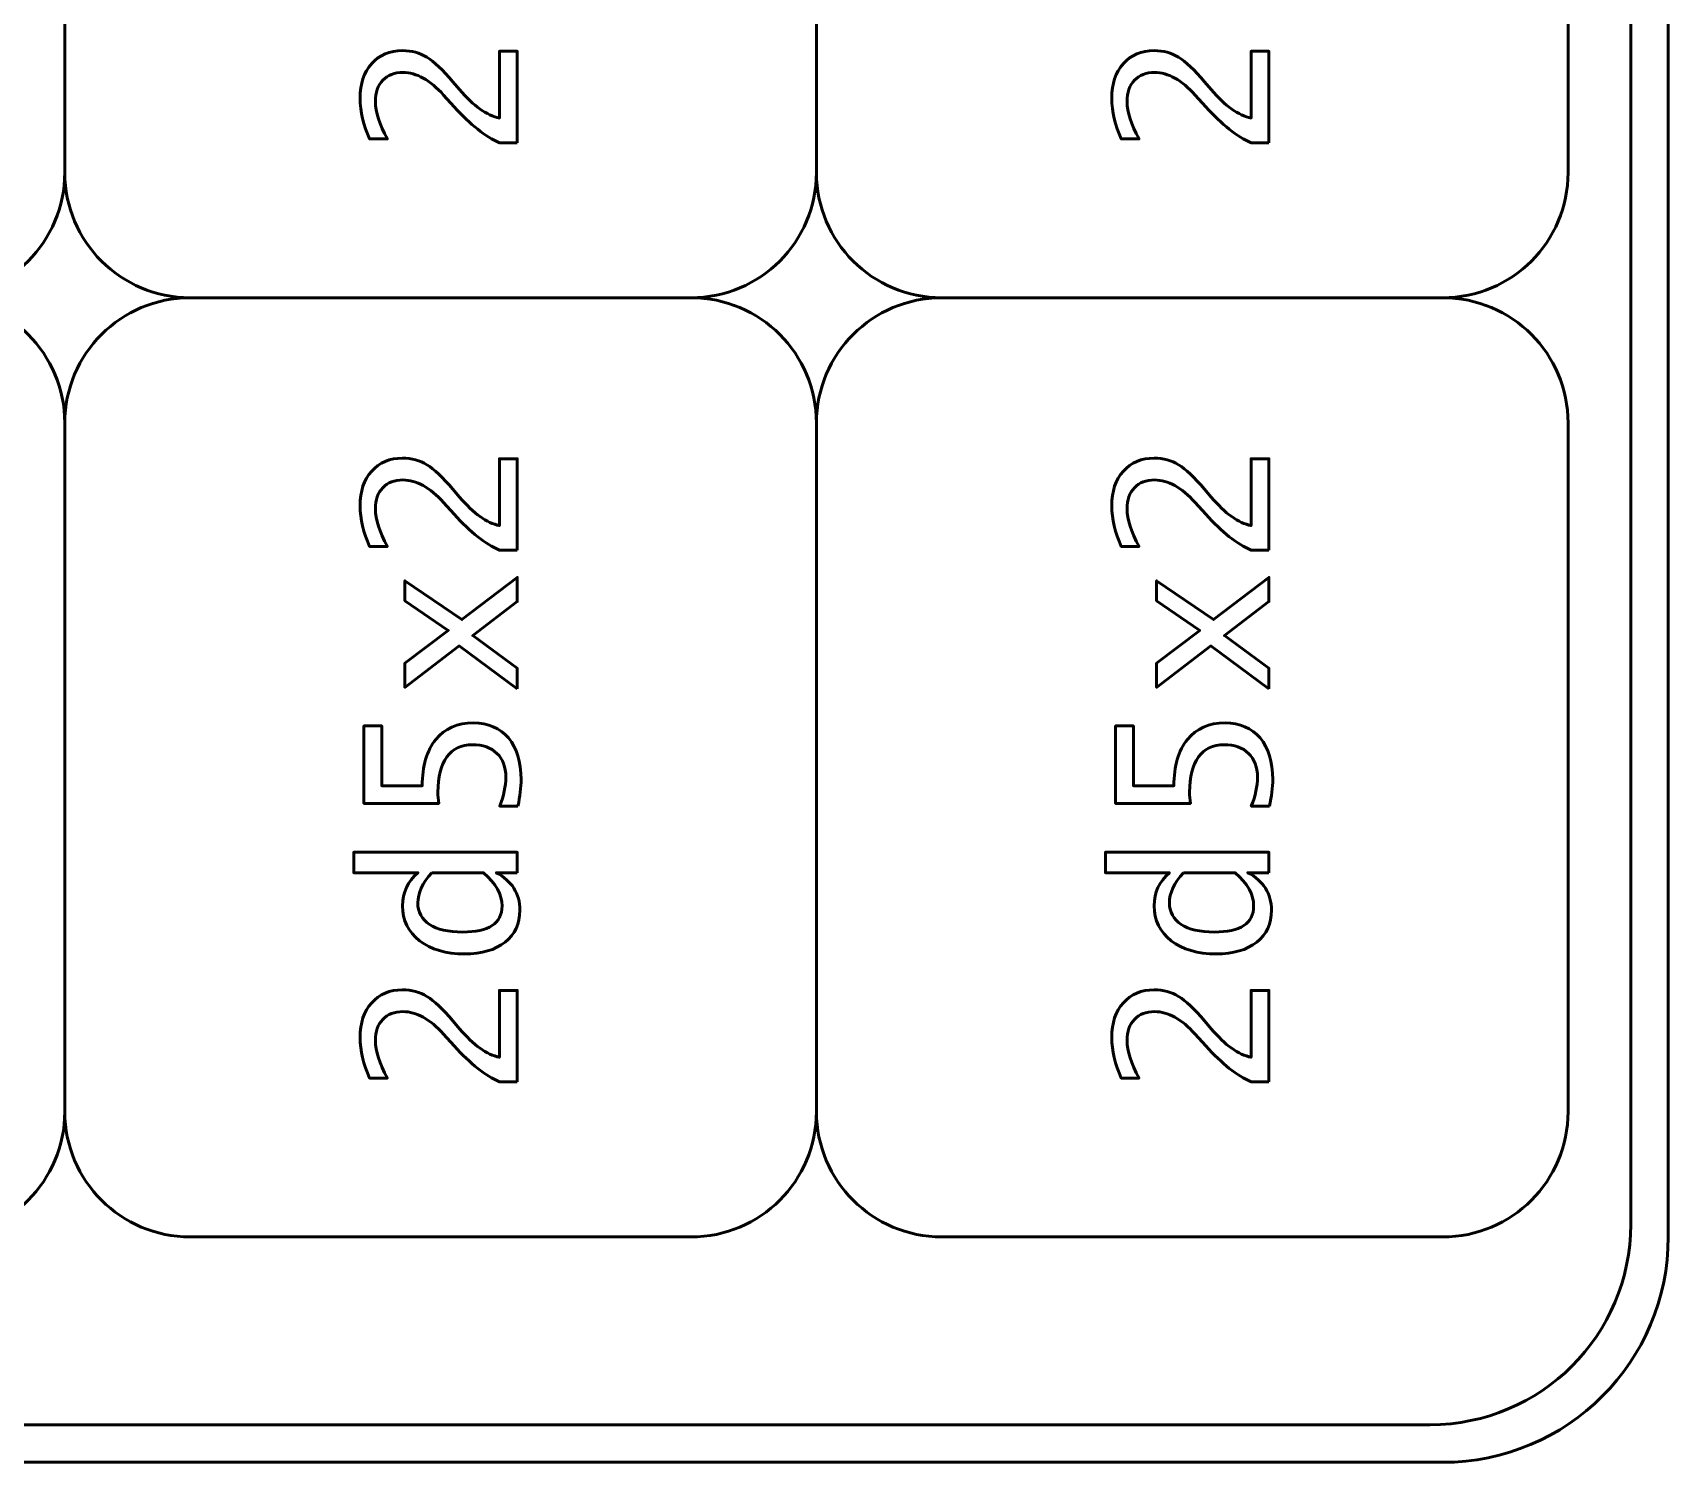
# Model space of a CAD drawing. Header units: centimetres. Extents: x -143 to 63, y -92 to 73.
# Drawn here: x -30.13 to -23.6, y -83.4 to -77.69 of the extents above; entities that cross this region are included whole.
import ezdxf

# ---------------------------------------------------------------- set-up
doc = ezdxf.new("R2010")
doc.units = ezdxf.units.CM
doc.header["$MEASUREMENT"] = 0
doc.layers.add('Layer 1', color=7, linetype='Continuous')

msp = doc.modelspace()

# ---------------------------------------------------------------- linework, layer by layer
at = {"layer": 'Layer 1', "lineweight": 53}
for points in [[(-36.4, -82.5), (-36.4, -82.5), (-36.4, -67.5), (-36.4, -67.5), (-36.4, -67.5), (-36.4, -67.00294), (-35.99706, -66.6), (-35.5, -66.6), (-35.5, -66.6), (-35.5, -66.6), (-24.5, -66.6), (-24.5, -66.6), (-24.5, -66.6), (-24.00294, -66.6), (-23.6, -67.00294), (-23.6, -67.5), (-23.6, -67.5), (-23.6, -67.5), (-23.6, -82.5), (-23.6, -82.5), (-23.6, -82.5), (-23.6, -82.99706), (-24.00294, -83.4), (-24.5, -83.4), (-24.5, -83.4), (-24.5, -83.4), (-35.5, -83.4), (-35.5, -83.4), (-35.5, -83.4), (-35.99706, -83.4), (-36.4, -82.99706), (-36.4, -82.5)], [(-35.45, -83.25), (-35.45, -83.25), (-24.55, -83.25), (-24.55, -83.25), (-24.55, -83.25), (-24.10817, -83.25), (-23.75, -82.89183), (-23.75, -82.45), (-23.75, -82.45), (-23.75, -82.45), (-23.75, -67.55), (-23.75, -67.55), (-23.75, -67.55), (-23.75, -67.10817), (-24.10817, -66.75), (-24.55, -66.75), (-24.55, -66.75), (-24.55, -66.75), (-35.45, -66.75), (-35.45, -66.75), (-35.45, -66.75), (-35.89183, -66.75), (-36.25, -67.10817), (-36.25, -67.55), (-36.25, -67.55), (-36.25, -67.55), (-36.25, -82.45), (-36.25, -82.45), (-36.25, -82.45), (-36.25, -82.89183), (-35.89183, -83.25), (-35.45, -83.25)]]:
    msp.add_open_spline(points, degree=3, knots=[0, 0, 0, 0, 0.1111111, 0.1111111, 0.1111111, 0.1111111, 0.2222222, 0.2222222, 0.2222222, 0.2222222, 0.3333333, 0.3333333, 0.3333333, 0.3333333, 0.4444444, 0.4444444, 0.4444444, 0.4444444, 0.5555556, 0.5555556, 0.5555556, 0.5555556, 0.6666667, 0.6666667, 0.6666667, 0.6666667, 0.7777778, 0.7777778, 0.7777778, 0.7777778, 1, 1, 1, 1], dxfattribs=at)
at = {"layer": 'Layer 1', "color": 4, "lineweight": 53}
for points, knots in [([(-30, -75.5), (-30, -75.5), (-30, -78.25), (-30, -78.25), (-30, -78.25), (-30, -78.52614), (-30.22386, -78.75), (-30.5, -78.75), (-30.5, -78.75), (-30.5, -78.75), (-32.5, -78.75), (-32.5, -78.75), (-32.5, -78.75), (-32.77614, -78.75), (-33, -78.52614), (-33, -78.25), (-33, -78.25), (-33, -78.25), (-33, -75.5), (-33, -75.5), (-33, -75.5), (-33, -75.22386), (-32.77614, -75), (-32.5, -75), (-32.5, -75), (-32.5, -75), (-30.5, -75), (-30.5, -75), (-30.5, -75), (-30.22386, -75), (-30, -75.22386), (-30, -75.5)], [0, 0, 0, 0, 0.1111111, 0.1111111, 0.1111111, 0.1111111, 0.2222222, 0.2222222, 0.2222222, 0.2222222, 0.3333333, 0.3333333, 0.3333333, 0.3333333, 0.4444444, 0.4444444, 0.4444444, 0.4444444, 0.5555556, 0.5555556, 0.5555556, 0.5555556, 0.6666667, 0.6666667, 0.6666667, 0.6666667, 0.7777778, 0.7777778, 0.7777778, 0.7777778, 1, 1, 1, 1]), ([(-27, -75.5), (-27, -75.5), (-27, -78.25), (-27, -78.25), (-27, -78.25), (-27, -78.52614), (-27.22386, -78.75), (-27.5, -78.75), (-27.5, -78.75), (-27.5, -78.75), (-29.5, -78.75), (-29.5, -78.75), (-29.5, -78.75), (-29.77614, -78.75), (-30, -78.52614), (-30, -78.25), (-30, -78.25), (-30, -78.25), (-30, -75.5), (-30, -75.5), (-30, -75.5), (-30, -75.22386), (-29.77614, -75), (-29.5, -75), (-29.5, -75), (-29.5, -75), (-27.5, -75), (-27.5, -75), (-27.5, -75), (-27.22386, -75), (-27, -75.22386), (-27, -75.5)], [0, 0, 0, 0, 0.1111111, 0.1111111, 0.1111111, 0.1111111, 0.2222222, 0.2222222, 0.2222222, 0.2222222, 0.3333333, 0.3333333, 0.3333333, 0.3333333, 0.4444444, 0.4444444, 0.4444444, 0.4444444, 0.5555556, 0.5555556, 0.5555556, 0.5555556, 0.6666667, 0.6666667, 0.6666667, 0.6666667, 0.7777778, 0.7777778, 0.7777778, 0.7777778, 1, 1, 1, 1]), ([(-24, -75.5), (-24, -75.5), (-24, -78.25), (-24, -78.25), (-24, -78.25), (-24, -78.52614), (-24.22386, -78.75), (-24.5, -78.75), (-24.5, -78.75), (-24.5, -78.75), (-26.5, -78.75), (-26.5, -78.75), (-26.5, -78.75), (-26.77614, -78.75), (-27, -78.52614), (-27, -78.25), (-27, -78.25), (-27, -78.25), (-27, -75.5), (-27, -75.5), (-27, -75.5), (-27, -75.22386), (-26.77614, -75), (-26.5, -75), (-26.5, -75), (-26.5, -75), (-24.5, -75), (-24.5, -75), (-24.5, -75), (-24.22386, -75), (-24, -75.22386), (-24, -75.5)], [0, 0, 0, 0, 0.1111111, 0.1111111, 0.1111111, 0.1111111, 0.2222222, 0.2222222, 0.2222222, 0.2222222, 0.3333333, 0.3333333, 0.3333333, 0.3333333, 0.4444444, 0.4444444, 0.4444444, 0.4444444, 0.5555556, 0.5555556, 0.5555556, 0.5555556, 0.6666667, 0.6666667, 0.6666667, 0.6666667, 0.7777778, 0.7777778, 0.7777778, 0.7777778, 1, 1, 1, 1]), ([(-28.19393, -78.13076), (-28.19393, -78.13076), (-28.26505, -78.13076), (-28.26505, -78.13076), (-28.26505, -78.13076), (-28.32051, -78.10705), (-28.38104, -78.05921), (-28.44638, -77.9871), (-28.44638, -77.9871), (-28.44638, -77.9871), (-28.48815, -77.94054), (-28.48815, -77.94054), (-28.48815, -77.94054), (-28.54262, -77.88057), (-28.59652, -77.85051), (-28.65014, -77.85051), (-28.65014, -77.85051), (-28.68429, -77.85051), (-28.71125, -77.86081), (-28.73086, -77.88127), (-28.73086, -77.88127), (-28.75047, -77.90173), (-28.76035, -77.9301), (-28.76035, -77.96608), (-28.76035, -77.96608), (-28.76035, -78.00813), (-28.74427, -78.05794), (-28.71209, -78.11552), (-28.71209, -78.11552), (-28.71209, -78.11552), (-28.78321, -78.11552), (-28.78321, -78.11552), (-28.78321, -78.11552), (-28.80861, -78.06119), (-28.82131, -78.00714), (-28.82131, -77.95324), (-28.82131, -77.95324), (-28.82131, -77.89595), (-28.80593, -77.84994), (-28.77503, -77.81523), (-28.77503, -77.81523), (-28.74412, -77.78066), (-28.7032, -77.7633), (-28.65212, -77.7633), (-28.65212, -77.7633), (-28.61543, -77.7633), (-28.58283, -77.77205), (-28.55447, -77.78955), (-28.55447, -77.78955), (-28.52597, -77.80719), (-28.49153, -77.83978), (-28.45089, -77.88762), (-28.45089, -77.88762), (-28.45089, -77.88762), (-28.42408, -77.91909), (-28.42408, -77.91909), (-28.42408, -77.91909), (-28.36849, -77.98456), (-28.31557, -78.02238), (-28.26505, -78.03254), (-28.26505, -78.03254), (-28.26505, -78.03254), (-28.26505, -77.76584), (-28.26505, -77.76584), (-28.26505, -77.76584), (-28.26505, -77.76584), (-28.19393, -77.76584), (-28.19393, -77.76584), (-28.19393, -77.76584), (-28.19393, -77.76584), (-28.19393, -78.13076), (-28.19393, -78.13076)], [0, 0, 0, 0, 0.0526316, 0.0526316, 0.0526316, 0.0526316, 0.1052632, 0.1052632, 0.1052632, 0.1052632, 0.1578947, 0.1578947, 0.1578947, 0.1578947, 0.2105263, 0.2105263, 0.2105263, 0.2105263, 0.2631579, 0.2631579, 0.2631579, 0.2631579, 0.3157895, 0.3157895, 0.3157895, 0.3157895, 0.3684211, 0.3684211, 0.3684211, 0.3684211, 0.4210526, 0.4210526, 0.4210526, 0.4210526, 0.4736842, 0.4736842, 0.4736842, 0.4736842, 0.5263158, 0.5263158, 0.5263158, 0.5263158, 0.5789474, 0.5789474, 0.5789474, 0.5789474, 0.6315789, 0.6315789, 0.6315789, 0.6315789, 0.6842105, 0.6842105, 0.6842105, 0.6842105, 0.7368421, 0.7368421, 0.7368421, 0.7368421, 0.7894737, 0.7894737, 0.7894737, 0.7894737, 0.8421053, 0.8421053, 0.8421053, 0.8421053, 0.8947368, 0.8947368, 0.8947368, 0.8947368, 1, 1, 1, 1]), ([(-25.19393, -78.13076), (-25.19393, -78.13076), (-25.26505, -78.13076), (-25.26505, -78.13076), (-25.26505, -78.13076), (-25.32051, -78.10705), (-25.38104, -78.05921), (-25.44638, -77.9871), (-25.44638, -77.9871), (-25.44638, -77.9871), (-25.48815, -77.94054), (-25.48815, -77.94054), (-25.48815, -77.94054), (-25.54262, -77.88057), (-25.59652, -77.85051), (-25.65014, -77.85051), (-25.65014, -77.85051), (-25.68429, -77.85051), (-25.71125, -77.86081), (-25.73086, -77.88127), (-25.73086, -77.88127), (-25.75047, -77.90173), (-25.76035, -77.9301), (-25.76035, -77.96608), (-25.76035, -77.96608), (-25.76035, -78.00813), (-25.74427, -78.05794), (-25.71209, -78.11552), (-25.71209, -78.11552), (-25.71209, -78.11552), (-25.78321, -78.11552), (-25.78321, -78.11552), (-25.78321, -78.11552), (-25.80861, -78.06119), (-25.82131, -78.00714), (-25.82131, -77.95324), (-25.82131, -77.95324), (-25.82131, -77.89595), (-25.80593, -77.84994), (-25.77503, -77.81523), (-25.77503, -77.81523), (-25.74412, -77.78066), (-25.7032, -77.7633), (-25.65212, -77.7633), (-25.65212, -77.7633), (-25.61543, -77.7633), (-25.58283, -77.77205), (-25.55447, -77.78955), (-25.55447, -77.78955), (-25.52597, -77.80719), (-25.49153, -77.83978), (-25.45089, -77.88762), (-25.45089, -77.88762), (-25.45089, -77.88762), (-25.42408, -77.91909), (-25.42408, -77.91909), (-25.42408, -77.91909), (-25.36849, -77.98456), (-25.31557, -78.02238), (-25.26505, -78.03254), (-25.26505, -78.03254), (-25.26505, -78.03254), (-25.26505, -77.76584), (-25.26505, -77.76584), (-25.26505, -77.76584), (-25.26505, -77.76584), (-25.19393, -77.76584), (-25.19393, -77.76584), (-25.19393, -77.76584), (-25.19393, -77.76584), (-25.19393, -78.13076), (-25.19393, -78.13076)], [0, 0, 0, 0, 0.0526316, 0.0526316, 0.0526316, 0.0526316, 0.1052632, 0.1052632, 0.1052632, 0.1052632, 0.1578947, 0.1578947, 0.1578947, 0.1578947, 0.2105263, 0.2105263, 0.2105263, 0.2105263, 0.2631579, 0.2631579, 0.2631579, 0.2631579, 0.3157895, 0.3157895, 0.3157895, 0.3157895, 0.3684211, 0.3684211, 0.3684211, 0.3684211, 0.4210526, 0.4210526, 0.4210526, 0.4210526, 0.4736842, 0.4736842, 0.4736842, 0.4736842, 0.5263158, 0.5263158, 0.5263158, 0.5263158, 0.5789474, 0.5789474, 0.5789474, 0.5789474, 0.6315789, 0.6315789, 0.6315789, 0.6315789, 0.6842105, 0.6842105, 0.6842105, 0.6842105, 0.7368421, 0.7368421, 0.7368421, 0.7368421, 0.7894737, 0.7894737, 0.7894737, 0.7894737, 0.8421053, 0.8421053, 0.8421053, 0.8421053, 0.8947368, 0.8947368, 0.8947368, 0.8947368, 1, 1, 1, 1]), ([(-30, -79.25), (-30, -79.25), (-30, -82), (-30, -82), (-30, -82), (-30, -82.27614), (-30.22386, -82.5), (-30.5, -82.5), (-30.5, -82.5), (-30.5, -82.5), (-32.5, -82.5), (-32.5, -82.5), (-32.5, -82.5), (-32.77614, -82.5), (-33, -82.27614), (-33, -82), (-33, -82), (-33, -82), (-33, -79.25), (-33, -79.25), (-33, -79.25), (-33, -78.97386), (-32.77614, -78.75), (-32.5, -78.75), (-32.5, -78.75), (-32.5, -78.75), (-30.5, -78.75), (-30.5, -78.75), (-30.5, -78.75), (-30.22386, -78.75), (-30, -78.97386), (-30, -79.25)], [0, 0, 0, 0, 0.1111111, 0.1111111, 0.1111111, 0.1111111, 0.2222222, 0.2222222, 0.2222222, 0.2222222, 0.3333333, 0.3333333, 0.3333333, 0.3333333, 0.4444444, 0.4444444, 0.4444444, 0.4444444, 0.5555556, 0.5555556, 0.5555556, 0.5555556, 0.6666667, 0.6666667, 0.6666667, 0.6666667, 0.7777778, 0.7777778, 0.7777778, 0.7777778, 1, 1, 1, 1]), ([(-27, -79.25), (-27, -79.25), (-27, -82), (-27, -82), (-27, -82), (-27, -82.27614), (-27.22386, -82.5), (-27.5, -82.5), (-27.5, -82.5), (-27.5, -82.5), (-29.5, -82.5), (-29.5, -82.5), (-29.5, -82.5), (-29.77614, -82.5), (-30, -82.27614), (-30, -82), (-30, -82), (-30, -82), (-30, -79.25), (-30, -79.25), (-30, -79.25), (-30, -78.97386), (-29.77614, -78.75), (-29.5, -78.75), (-29.5, -78.75), (-29.5, -78.75), (-27.5, -78.75), (-27.5, -78.75), (-27.5, -78.75), (-27.22386, -78.75), (-27, -78.97386), (-27, -79.25)], [0, 0, 0, 0, 0.1111111, 0.1111111, 0.1111111, 0.1111111, 0.2222222, 0.2222222, 0.2222222, 0.2222222, 0.3333333, 0.3333333, 0.3333333, 0.3333333, 0.4444444, 0.4444444, 0.4444444, 0.4444444, 0.5555556, 0.5555556, 0.5555556, 0.5555556, 0.6666667, 0.6666667, 0.6666667, 0.6666667, 0.7777778, 0.7777778, 0.7777778, 0.7777778, 1, 1, 1, 1]), ([(-24, -79.25), (-24, -79.25), (-24, -82), (-24, -82), (-24, -82), (-24, -82.27614), (-24.22386, -82.5), (-24.5, -82.5), (-24.5, -82.5), (-24.5, -82.5), (-26.5, -82.5), (-26.5, -82.5), (-26.5, -82.5), (-26.77614, -82.5), (-27, -82.27614), (-27, -82), (-27, -82), (-27, -82), (-27, -79.25), (-27, -79.25), (-27, -79.25), (-27, -78.97386), (-26.77614, -78.75), (-26.5, -78.75), (-26.5, -78.75), (-26.5, -78.75), (-24.5, -78.75), (-24.5, -78.75), (-24.5, -78.75), (-24.22386, -78.75), (-24, -78.97386), (-24, -79.25)], [0, 0, 0, 0, 0.1111111, 0.1111111, 0.1111111, 0.1111111, 0.2222222, 0.2222222, 0.2222222, 0.2222222, 0.3333333, 0.3333333, 0.3333333, 0.3333333, 0.4444444, 0.4444444, 0.4444444, 0.4444444, 0.5555556, 0.5555556, 0.5555556, 0.5555556, 0.6666667, 0.6666667, 0.6666667, 0.6666667, 0.7777778, 0.7777778, 0.7777778, 0.7777778, 1, 1, 1, 1]), ([(-28.19393, -79.75787), (-28.19393, -79.75787), (-28.26505, -79.75787), (-28.26505, -79.75787), (-28.26505, -79.75787), (-28.32051, -79.73416), (-28.38104, -79.68632), (-28.44638, -79.61421), (-28.44638, -79.61421), (-28.44638, -79.61421), (-28.48815, -79.56765), (-28.48815, -79.56765), (-28.48815, -79.56765), (-28.54262, -79.50768), (-28.59652, -79.47762), (-28.65014, -79.47762), (-28.65014, -79.47762), (-28.68429, -79.47762), (-28.71125, -79.48792), (-28.73086, -79.50838), (-28.73086, -79.50838), (-28.75047, -79.52884), (-28.76035, -79.55721), (-28.76035, -79.59319), (-28.76035, -79.59319), (-28.76035, -79.63524), (-28.74427, -79.68505), (-28.71209, -79.74263), (-28.71209, -79.74263), (-28.71209, -79.74263), (-28.78321, -79.74263), (-28.78321, -79.74263), (-28.78321, -79.74263), (-28.80861, -79.6883), (-28.82131, -79.63425), (-28.82131, -79.58035), (-28.82131, -79.58035), (-28.82131, -79.52306), (-28.80593, -79.47705), (-28.77503, -79.44234), (-28.77503, -79.44234), (-28.74412, -79.40777), (-28.7032, -79.39041), (-28.65212, -79.39041), (-28.65212, -79.39041), (-28.61543, -79.39041), (-28.58283, -79.39916), (-28.55447, -79.41666), (-28.55447, -79.41666), (-28.52597, -79.4343), (-28.49153, -79.46689), (-28.45089, -79.51473), (-28.45089, -79.51473), (-28.45089, -79.51473), (-28.42408, -79.5462), (-28.42408, -79.5462), (-28.42408, -79.5462), (-28.36849, -79.61167), (-28.31557, -79.64949), (-28.26505, -79.65965), (-28.26505, -79.65965), (-28.26505, -79.65965), (-28.26505, -79.39295), (-28.26505, -79.39295), (-28.26505, -79.39295), (-28.26505, -79.39295), (-28.19393, -79.39295), (-28.19393, -79.39295), (-28.19393, -79.39295), (-28.19393, -79.39295), (-28.19393, -79.75787), (-28.19393, -79.75787)], [0, 0, 0, 0, 0.0526316, 0.0526316, 0.0526316, 0.0526316, 0.1052632, 0.1052632, 0.1052632, 0.1052632, 0.1578947, 0.1578947, 0.1578947, 0.1578947, 0.2105263, 0.2105263, 0.2105263, 0.2105263, 0.2631579, 0.2631579, 0.2631579, 0.2631579, 0.3157895, 0.3157895, 0.3157895, 0.3157895, 0.3684211, 0.3684211, 0.3684211, 0.3684211, 0.4210526, 0.4210526, 0.4210526, 0.4210526, 0.4736842, 0.4736842, 0.4736842, 0.4736842, 0.5263158, 0.5263158, 0.5263158, 0.5263158, 0.5789474, 0.5789474, 0.5789474, 0.5789474, 0.6315789, 0.6315789, 0.6315789, 0.6315789, 0.6842105, 0.6842105, 0.6842105, 0.6842105, 0.7368421, 0.7368421, 0.7368421, 0.7368421, 0.7894737, 0.7894737, 0.7894737, 0.7894737, 0.8421053, 0.8421053, 0.8421053, 0.8421053, 0.8947368, 0.8947368, 0.8947368, 0.8947368, 1, 1, 1, 1]), ([(-25.19393, -79.75787), (-25.19393, -79.75787), (-25.26505, -79.75787), (-25.26505, -79.75787), (-25.26505, -79.75787), (-25.32051, -79.73416), (-25.38104, -79.68632), (-25.44638, -79.61421), (-25.44638, -79.61421), (-25.44638, -79.61421), (-25.48815, -79.56765), (-25.48815, -79.56765), (-25.48815, -79.56765), (-25.54262, -79.50768), (-25.59652, -79.47762), (-25.65014, -79.47762), (-25.65014, -79.47762), (-25.68429, -79.47762), (-25.71125, -79.48792), (-25.73086, -79.50838), (-25.73086, -79.50838), (-25.75047, -79.52884), (-25.76035, -79.55721), (-25.76035, -79.59319), (-25.76035, -79.59319), (-25.76035, -79.63524), (-25.74427, -79.68505), (-25.71209, -79.74263), (-25.71209, -79.74263), (-25.71209, -79.74263), (-25.78321, -79.74263), (-25.78321, -79.74263), (-25.78321, -79.74263), (-25.80861, -79.6883), (-25.82131, -79.63425), (-25.82131, -79.58035), (-25.82131, -79.58035), (-25.82131, -79.52306), (-25.80593, -79.47705), (-25.77503, -79.44234), (-25.77503, -79.44234), (-25.74412, -79.40777), (-25.7032, -79.39041), (-25.65212, -79.39041), (-25.65212, -79.39041), (-25.61543, -79.39041), (-25.58283, -79.39916), (-25.55447, -79.41666), (-25.55447, -79.41666), (-25.52597, -79.4343), (-25.49153, -79.46689), (-25.45089, -79.51473), (-25.45089, -79.51473), (-25.45089, -79.51473), (-25.42408, -79.5462), (-25.42408, -79.5462), (-25.42408, -79.5462), (-25.36849, -79.61167), (-25.31557, -79.64949), (-25.26505, -79.65965), (-25.26505, -79.65965), (-25.26505, -79.65965), (-25.26505, -79.39295), (-25.26505, -79.39295), (-25.26505, -79.39295), (-25.26505, -79.39295), (-25.19393, -79.39295), (-25.19393, -79.39295), (-25.19393, -79.39295), (-25.19393, -79.39295), (-25.19393, -79.75787), (-25.19393, -79.75787)], [0, 0, 0, 0, 0.0526316, 0.0526316, 0.0526316, 0.0526316, 0.1052632, 0.1052632, 0.1052632, 0.1052632, 0.1578947, 0.1578947, 0.1578947, 0.1578947, 0.2105263, 0.2105263, 0.2105263, 0.2105263, 0.2631579, 0.2631579, 0.2631579, 0.2631579, 0.3157895, 0.3157895, 0.3157895, 0.3157895, 0.3684211, 0.3684211, 0.3684211, 0.3684211, 0.4210526, 0.4210526, 0.4210526, 0.4210526, 0.4736842, 0.4736842, 0.4736842, 0.4736842, 0.5263158, 0.5263158, 0.5263158, 0.5263158, 0.5789474, 0.5789474, 0.5789474, 0.5789474, 0.6315789, 0.6315789, 0.6315789, 0.6315789, 0.6842105, 0.6842105, 0.6842105, 0.6842105, 0.7368421, 0.7368421, 0.7368421, 0.7368421, 0.7894737, 0.7894737, 0.7894737, 0.7894737, 0.8421053, 0.8421053, 0.8421053, 0.8421053, 0.8947368, 0.8947368, 0.8947368, 0.8947368, 1, 1, 1, 1]), ([(-28.19393, -80.31102), (-28.19393, -80.31102), (-28.42549, -80.14014), (-28.42549, -80.14014), (-28.42549, -80.14014), (-28.42549, -80.14014), (-28.64267, -80.30594), (-28.64267, -80.30594), (-28.64267, -80.30594), (-28.64267, -80.30594), (-28.64267, -80.209), (-28.64267, -80.209), (-28.64267, -80.209), (-28.64267, -80.209), (-28.4698, -80.07805), (-28.4698, -80.07805), (-28.4698, -80.07805), (-28.4698, -80.07805), (-28.64267, -79.95951), (-28.64267, -79.95951), (-28.64267, -79.95951), (-28.64267, -79.95951), (-28.64267, -79.88007), (-28.64267, -79.88007), (-28.64267, -79.88007), (-28.64267, -79.88007), (-28.41505, -80.03529), (-28.41505, -80.03529), (-28.41505, -80.03529), (-28.41505, -80.03529), (-28.19393, -79.86652), (-28.19393, -79.86652), (-28.19393, -79.86652), (-28.19393, -79.86652), (-28.19393, -79.96347), (-28.19393, -79.96347), (-28.19393, -79.96347), (-28.19393, -79.96347), (-28.37173, -80.09865), (-28.37173, -80.09865), (-28.37173, -80.09865), (-28.37173, -80.09865), (-28.19393, -80.22946), (-28.19393, -80.22946), (-28.19393, -80.22946), (-28.19393, -80.22946), (-28.19393, -80.31102), (-28.19393, -80.31102)], [0, 0, 0, 0, 0.0769231, 0.0769231, 0.0769231, 0.0769231, 0.1538462, 0.1538462, 0.1538462, 0.1538462, 0.2307692, 0.2307692, 0.2307692, 0.2307692, 0.3076923, 0.3076923, 0.3076923, 0.3076923, 0.3846154, 0.3846154, 0.3846154, 0.3846154, 0.4615385, 0.4615385, 0.4615385, 0.4615385, 0.5384615, 0.5384615, 0.5384615, 0.5384615, 0.6153846, 0.6153846, 0.6153846, 0.6153846, 0.6923077, 0.6923077, 0.6923077, 0.6923077, 0.7692308, 0.7692308, 0.7692308, 0.7692308, 0.8461538, 0.8461538, 0.8461538, 0.8461538, 1, 1, 1, 1]), ([(-25.19393, -80.31102), (-25.19393, -80.31102), (-25.42549, -80.14014), (-25.42549, -80.14014), (-25.42549, -80.14014), (-25.42549, -80.14014), (-25.64267, -80.30594), (-25.64267, -80.30594), (-25.64267, -80.30594), (-25.64267, -80.30594), (-25.64267, -80.209), (-25.64267, -80.209), (-25.64267, -80.209), (-25.64267, -80.209), (-25.4698, -80.07805), (-25.4698, -80.07805), (-25.4698, -80.07805), (-25.4698, -80.07805), (-25.64267, -79.95951), (-25.64267, -79.95951), (-25.64267, -79.95951), (-25.64267, -79.95951), (-25.64267, -79.88007), (-25.64267, -79.88007), (-25.64267, -79.88007), (-25.64267, -79.88007), (-25.41505, -80.03529), (-25.41505, -80.03529), (-25.41505, -80.03529), (-25.41505, -80.03529), (-25.19393, -79.86652), (-25.19393, -79.86652), (-25.19393, -79.86652), (-25.19393, -79.86652), (-25.19393, -79.96347), (-25.19393, -79.96347), (-25.19393, -79.96347), (-25.19393, -79.96347), (-25.37173, -80.09865), (-25.37173, -80.09865), (-25.37173, -80.09865), (-25.37173, -80.09865), (-25.19393, -80.22946), (-25.19393, -80.22946), (-25.19393, -80.22946), (-25.19393, -80.22946), (-25.19393, -80.31102), (-25.19393, -80.31102)], [0, 0, 0, 0, 0.0769231, 0.0769231, 0.0769231, 0.0769231, 0.1538462, 0.1538462, 0.1538462, 0.1538462, 0.2307692, 0.2307692, 0.2307692, 0.2307692, 0.3076923, 0.3076923, 0.3076923, 0.3076923, 0.3846154, 0.3846154, 0.3846154, 0.3846154, 0.4615385, 0.4615385, 0.4615385, 0.4615385, 0.5384615, 0.5384615, 0.5384615, 0.5384615, 0.6153846, 0.6153846, 0.6153846, 0.6153846, 0.6923077, 0.6923077, 0.6923077, 0.6923077, 0.7692308, 0.7692308, 0.7692308, 0.7692308, 0.8461538, 0.8461538, 0.8461538, 0.8461538, 1, 1, 1, 1]), ([(-28.19139, -80.77952), (-28.19139, -80.77952), (-28.2642, -80.77952), (-28.2642, -80.77952), (-28.2642, -80.77952), (-28.24783, -80.73902), (-28.23965, -80.70063), (-28.23965, -80.66395), (-28.23965, -80.66395), (-28.23965, -80.62387), (-28.2515, -80.59226), (-28.27521, -80.56926), (-28.27521, -80.56926), (-28.29892, -80.54626), (-28.33151, -80.53483), (-28.373, -80.53483), (-28.373, -80.53483), (-28.41759, -80.53483), (-28.45174, -80.55106), (-28.47531, -80.58351), (-28.47531, -80.58351), (-28.49887, -80.61597), (-28.51058, -80.66296), (-28.51058, -80.72434), (-28.51058, -80.72434), (-28.51058, -80.73859), (-28.5096, -80.75369), (-28.50762, -80.76936), (-28.50762, -80.76936), (-28.50762, -80.76936), (-28.80607, -80.76936), (-28.80607, -80.76936), (-28.80607, -80.76936), (-28.80607, -80.76936), (-28.80607, -80.45947), (-28.80607, -80.45947), (-28.80607, -80.45947), (-28.80607, -80.45947), (-28.73495, -80.45947), (-28.73495, -80.45947), (-28.73495, -80.45947), (-28.73495, -80.45947), (-28.73495, -80.69824), (-28.73495, -80.69824), (-28.73495, -80.69824), (-28.73495, -80.69824), (-28.57324, -80.69824), (-28.57324, -80.69824), (-28.57324, -80.69824), (-28.57324, -80.6195), (-28.55518, -80.55811), (-28.51905, -80.51394), (-28.51905, -80.51394), (-28.48307, -80.46978), (-28.43311, -80.44762), (-28.36919, -80.44762), (-28.36919, -80.44762), (-28.30964, -80.44762), (-28.26307, -80.46766), (-28.22935, -80.50774), (-28.22935, -80.50774), (-28.19562, -80.54781), (-28.17869, -80.60313), (-28.17869, -80.67368), (-28.17869, -80.67368), (-28.17869, -80.70515), (-28.18292, -80.74043), (-28.19139, -80.77952)], [0, 0, 0, 0, 0.0555556, 0.0555556, 0.0555556, 0.0555556, 0.1111111, 0.1111111, 0.1111111, 0.1111111, 0.1666667, 0.1666667, 0.1666667, 0.1666667, 0.2222222, 0.2222222, 0.2222222, 0.2222222, 0.2777778, 0.2777778, 0.2777778, 0.2777778, 0.3333333, 0.3333333, 0.3333333, 0.3333333, 0.3888889, 0.3888889, 0.3888889, 0.3888889, 0.4444444, 0.4444444, 0.4444444, 0.4444444, 0.5, 0.5, 0.5, 0.5, 0.5555556, 0.5555556, 0.5555556, 0.5555556, 0.6111111, 0.6111111, 0.6111111, 0.6111111, 0.6666667, 0.6666667, 0.6666667, 0.6666667, 0.7222222, 0.7222222, 0.7222222, 0.7222222, 0.7777778, 0.7777778, 0.7777778, 0.7777778, 0.8333333, 0.8333333, 0.8333333, 0.8333333, 0.8888889, 0.8888889, 0.8888889, 0.8888889, 1, 1, 1, 1]), ([(-25.19139, -80.77952), (-25.19139, -80.77952), (-25.2642, -80.77952), (-25.2642, -80.77952), (-25.2642, -80.77952), (-25.24783, -80.73902), (-25.23965, -80.70063), (-25.23965, -80.66395), (-25.23965, -80.66395), (-25.23965, -80.62387), (-25.2515, -80.59226), (-25.27521, -80.56926), (-25.27521, -80.56926), (-25.29892, -80.54626), (-25.33151, -80.53483), (-25.373, -80.53483), (-25.373, -80.53483), (-25.41759, -80.53483), (-25.45174, -80.55106), (-25.47531, -80.58351), (-25.47531, -80.58351), (-25.49887, -80.61597), (-25.51058, -80.66296), (-25.51058, -80.72434), (-25.51058, -80.72434), (-25.51058, -80.73859), (-25.5096, -80.75369), (-25.50762, -80.76936), (-25.50762, -80.76936), (-25.50762, -80.76936), (-25.80607, -80.76936), (-25.80607, -80.76936), (-25.80607, -80.76936), (-25.80607, -80.76936), (-25.80607, -80.45947), (-25.80607, -80.45947), (-25.80607, -80.45947), (-25.80607, -80.45947), (-25.73495, -80.45947), (-25.73495, -80.45947), (-25.73495, -80.45947), (-25.73495, -80.45947), (-25.73495, -80.69824), (-25.73495, -80.69824), (-25.73495, -80.69824), (-25.73495, -80.69824), (-25.57324, -80.69824), (-25.57324, -80.69824), (-25.57324, -80.69824), (-25.57324, -80.6195), (-25.55518, -80.55811), (-25.51905, -80.51394), (-25.51905, -80.51394), (-25.48307, -80.46978), (-25.43311, -80.44762), (-25.36919, -80.44762), (-25.36919, -80.44762), (-25.30964, -80.44762), (-25.26307, -80.46766), (-25.22935, -80.50774), (-25.22935, -80.50774), (-25.19562, -80.54781), (-25.17869, -80.60313), (-25.17869, -80.67368), (-25.17869, -80.67368), (-25.17869, -80.70515), (-25.18292, -80.74043), (-25.19139, -80.77952)], [0, 0, 0, 0, 0.0555556, 0.0555556, 0.0555556, 0.0555556, 0.1111111, 0.1111111, 0.1111111, 0.1111111, 0.1666667, 0.1666667, 0.1666667, 0.1666667, 0.2222222, 0.2222222, 0.2222222, 0.2222222, 0.2777778, 0.2777778, 0.2777778, 0.2777778, 0.3333333, 0.3333333, 0.3333333, 0.3333333, 0.3888889, 0.3888889, 0.3888889, 0.3888889, 0.4444444, 0.4444444, 0.4444444, 0.4444444, 0.5, 0.5, 0.5, 0.5, 0.5555556, 0.5555556, 0.5555556, 0.5555556, 0.6111111, 0.6111111, 0.6111111, 0.6111111, 0.6666667, 0.6666667, 0.6666667, 0.6666667, 0.7222222, 0.7222222, 0.7222222, 0.7222222, 0.7777778, 0.7777778, 0.7777778, 0.7777778, 0.8333333, 0.8333333, 0.8333333, 0.8333333, 0.8888889, 0.8888889, 0.8888889, 0.8888889, 1, 1, 1, 1]), ([(-28.19393, -81.04566), (-28.19393, -81.04566), (-28.27817, -81.04566), (-28.27817, -81.04566), (-28.27817, -81.04566), (-28.21524, -81.07882), (-28.18377, -81.12877), (-28.18377, -81.19552), (-28.18377, -81.19552), (-28.18377, -81.2497), (-28.20338, -81.29232), (-28.24275, -81.32336), (-28.24275, -81.32336), (-28.28212, -81.35441), (-28.33589, -81.36993), (-28.40405, -81.36993), (-28.40405, -81.36993), (-28.47855, -81.36993), (-28.53852, -81.35229), (-28.58396, -81.31715), (-28.58396, -81.31715), (-28.62926, -81.28188), (-28.65198, -81.23559), (-28.65198, -81.17816), (-28.65198, -81.17816), (-28.65198, -81.12496), (-28.63166, -81.08065), (-28.59088, -81.04566), (-28.59088, -81.04566), (-28.59088, -81.04566), (-28.84671, -81.04566), (-28.84671, -81.04566), (-28.84671, -81.04566), (-28.84671, -81.04566), (-28.84671, -80.96437), (-28.84671, -80.96437), (-28.84671, -80.96437), (-28.84671, -80.96437), (-28.19393, -80.96437), (-28.19393, -80.96437), (-28.19393, -80.96437), (-28.19393, -80.96437), (-28.19393, -81.04566), (-28.19393, -81.04566)], [0, 0, 0, 0, 0.0833333, 0.0833333, 0.0833333, 0.0833333, 0.1666667, 0.1666667, 0.1666667, 0.1666667, 0.25, 0.25, 0.25, 0.25, 0.3333333, 0.3333333, 0.3333333, 0.3333333, 0.4166667, 0.4166667, 0.4166667, 0.4166667, 0.5, 0.5, 0.5, 0.5, 0.5833333, 0.5833333, 0.5833333, 0.5833333, 0.6666667, 0.6666667, 0.6666667, 0.6666667, 0.75, 0.75, 0.75, 0.75, 0.8333333, 0.8333333, 0.8333333, 0.8333333, 1, 1, 1, 1]), ([(-25.19393, -81.04566), (-25.19393, -81.04566), (-25.27817, -81.04566), (-25.27817, -81.04566), (-25.27817, -81.04566), (-25.21524, -81.07882), (-25.18377, -81.12877), (-25.18377, -81.19552), (-25.18377, -81.19552), (-25.18377, -81.2497), (-25.20338, -81.29232), (-25.24275, -81.32336), (-25.24275, -81.32336), (-25.28212, -81.35441), (-25.33589, -81.36993), (-25.40405, -81.36993), (-25.40405, -81.36993), (-25.47855, -81.36993), (-25.53852, -81.35229), (-25.58396, -81.31715), (-25.58396, -81.31715), (-25.62926, -81.28188), (-25.65198, -81.23559), (-25.65198, -81.17816), (-25.65198, -81.17816), (-25.65198, -81.12496), (-25.63166, -81.08065), (-25.59088, -81.04566), (-25.59088, -81.04566), (-25.59088, -81.04566), (-25.84671, -81.04566), (-25.84671, -81.04566), (-25.84671, -81.04566), (-25.84671, -81.04566), (-25.84671, -80.96437), (-25.84671, -80.96437), (-25.84671, -80.96437), (-25.84671, -80.96437), (-25.19393, -80.96437), (-25.19393, -80.96437), (-25.19393, -80.96437), (-25.19393, -80.96437), (-25.19393, -81.04566), (-25.19393, -81.04566)], [0, 0, 0, 0, 0.0833333, 0.0833333, 0.0833333, 0.0833333, 0.1666667, 0.1666667, 0.1666667, 0.1666667, 0.25, 0.25, 0.25, 0.25, 0.3333333, 0.3333333, 0.3333333, 0.3333333, 0.4166667, 0.4166667, 0.4166667, 0.4166667, 0.5, 0.5, 0.5, 0.5, 0.5833333, 0.5833333, 0.5833333, 0.5833333, 0.6666667, 0.6666667, 0.6666667, 0.6666667, 0.75, 0.75, 0.75, 0.75, 0.8333333, 0.8333333, 0.8333333, 0.8333333, 1, 1, 1, 1]), ([(-28.53528, -81.04566), (-28.57239, -81.08785), (-28.59102, -81.12778), (-28.59102, -81.1656), (-28.59102, -81.1656), (-28.59102, -81.20285), (-28.5755, -81.23164), (-28.54431, -81.2521), (-28.54431, -81.2521), (-28.51327, -81.27256), (-28.46924, -81.28272), (-28.41223, -81.28272), (-28.41223, -81.28272), (-28.30738, -81.28272), (-28.25489, -81.24801), (-28.25489, -81.17844), (-28.25489, -81.17844), (-28.25489, -81.13329), (-28.27958, -81.08898), (-28.32883, -81.04566), (-28.32883, -81.04566), (-28.32883, -81.04566), (-28.53528, -81.04566), (-28.53528, -81.04566)], [0, 0, 0, 0, 0.1428571, 0.1428571, 0.1428571, 0.1428571, 0.2857143, 0.2857143, 0.2857143, 0.2857143, 0.4285714, 0.4285714, 0.4285714, 0.4285714, 0.5714286, 0.5714286, 0.5714286, 0.5714286, 0.7142857, 0.7142857, 0.7142857, 0.7142857, 1, 1, 1, 1]), ([(-25.53528, -81.04566), (-25.57239, -81.08785), (-25.59102, -81.12778), (-25.59102, -81.1656), (-25.59102, -81.1656), (-25.59102, -81.20285), (-25.5755, -81.23164), (-25.54431, -81.2521), (-25.54431, -81.2521), (-25.51327, -81.27256), (-25.46924, -81.28272), (-25.41223, -81.28272), (-25.41223, -81.28272), (-25.30738, -81.28272), (-25.25489, -81.24801), (-25.25489, -81.17844), (-25.25489, -81.17844), (-25.25489, -81.13329), (-25.27958, -81.08898), (-25.32883, -81.04566), (-25.32883, -81.04566), (-25.32883, -81.04566), (-25.53528, -81.04566), (-25.53528, -81.04566)], [0, 0, 0, 0, 0.1428571, 0.1428571, 0.1428571, 0.1428571, 0.2857143, 0.2857143, 0.2857143, 0.2857143, 0.4285714, 0.4285714, 0.4285714, 0.4285714, 0.5714286, 0.5714286, 0.5714286, 0.5714286, 0.7142857, 0.7142857, 0.7142857, 0.7142857, 1, 1, 1, 1]), ([(-28.19393, -81.88076), (-28.19393, -81.88076), (-28.26505, -81.88076), (-28.26505, -81.88076), (-28.26505, -81.88076), (-28.32051, -81.85705), (-28.38104, -81.80921), (-28.44638, -81.7371), (-28.44638, -81.7371), (-28.44638, -81.7371), (-28.48815, -81.69054), (-28.48815, -81.69054), (-28.48815, -81.69054), (-28.54262, -81.63057), (-28.59652, -81.60051), (-28.65014, -81.60051), (-28.65014, -81.60051), (-28.68429, -81.60051), (-28.71125, -81.61081), (-28.73086, -81.63127), (-28.73086, -81.63127), (-28.75047, -81.65173), (-28.76035, -81.6801), (-28.76035, -81.71608), (-28.76035, -81.71608), (-28.76035, -81.75813), (-28.74427, -81.80794), (-28.71209, -81.86552), (-28.71209, -81.86552), (-28.71209, -81.86552), (-28.78321, -81.86552), (-28.78321, -81.86552), (-28.78321, -81.86552), (-28.80861, -81.81119), (-28.82131, -81.75714), (-28.82131, -81.70324), (-28.82131, -81.70324), (-28.82131, -81.64595), (-28.80593, -81.59994), (-28.77503, -81.56523), (-28.77503, -81.56523), (-28.74412, -81.53066), (-28.7032, -81.5133), (-28.65212, -81.5133), (-28.65212, -81.5133), (-28.61543, -81.5133), (-28.58283, -81.52205), (-28.55447, -81.53955), (-28.55447, -81.53955), (-28.52597, -81.55719), (-28.49153, -81.58978), (-28.45089, -81.63762), (-28.45089, -81.63762), (-28.45089, -81.63762), (-28.42408, -81.66909), (-28.42408, -81.66909), (-28.42408, -81.66909), (-28.36849, -81.73456), (-28.31557, -81.77238), (-28.26505, -81.78254), (-28.26505, -81.78254), (-28.26505, -81.78254), (-28.26505, -81.51584), (-28.26505, -81.51584), (-28.26505, -81.51584), (-28.26505, -81.51584), (-28.19393, -81.51584), (-28.19393, -81.51584), (-28.19393, -81.51584), (-28.19393, -81.51584), (-28.19393, -81.88076), (-28.19393, -81.88076)], [0, 0, 0, 0, 0.0526316, 0.0526316, 0.0526316, 0.0526316, 0.1052632, 0.1052632, 0.1052632, 0.1052632, 0.1578947, 0.1578947, 0.1578947, 0.1578947, 0.2105263, 0.2105263, 0.2105263, 0.2105263, 0.2631579, 0.2631579, 0.2631579, 0.2631579, 0.3157895, 0.3157895, 0.3157895, 0.3157895, 0.3684211, 0.3684211, 0.3684211, 0.3684211, 0.4210526, 0.4210526, 0.4210526, 0.4210526, 0.4736842, 0.4736842, 0.4736842, 0.4736842, 0.5263158, 0.5263158, 0.5263158, 0.5263158, 0.5789474, 0.5789474, 0.5789474, 0.5789474, 0.6315789, 0.6315789, 0.6315789, 0.6315789, 0.6842105, 0.6842105, 0.6842105, 0.6842105, 0.7368421, 0.7368421, 0.7368421, 0.7368421, 0.7894737, 0.7894737, 0.7894737, 0.7894737, 0.8421053, 0.8421053, 0.8421053, 0.8421053, 0.8947368, 0.8947368, 0.8947368, 0.8947368, 1, 1, 1, 1]), ([(-25.19393, -81.88076), (-25.19393, -81.88076), (-25.26505, -81.88076), (-25.26505, -81.88076), (-25.26505, -81.88076), (-25.32051, -81.85705), (-25.38104, -81.80921), (-25.44638, -81.7371), (-25.44638, -81.7371), (-25.44638, -81.7371), (-25.48815, -81.69054), (-25.48815, -81.69054), (-25.48815, -81.69054), (-25.54262, -81.63057), (-25.59652, -81.60051), (-25.65014, -81.60051), (-25.65014, -81.60051), (-25.68429, -81.60051), (-25.71125, -81.61081), (-25.73086, -81.63127), (-25.73086, -81.63127), (-25.75047, -81.65173), (-25.76035, -81.6801), (-25.76035, -81.71608), (-25.76035, -81.71608), (-25.76035, -81.75813), (-25.74427, -81.80794), (-25.71209, -81.86552), (-25.71209, -81.86552), (-25.71209, -81.86552), (-25.78321, -81.86552), (-25.78321, -81.86552), (-25.78321, -81.86552), (-25.80861, -81.81119), (-25.82131, -81.75714), (-25.82131, -81.70324), (-25.82131, -81.70324), (-25.82131, -81.64595), (-25.80593, -81.59994), (-25.77503, -81.56523), (-25.77503, -81.56523), (-25.74412, -81.53066), (-25.7032, -81.5133), (-25.65212, -81.5133), (-25.65212, -81.5133), (-25.61543, -81.5133), (-25.58283, -81.52205), (-25.55447, -81.53955), (-25.55447, -81.53955), (-25.52597, -81.55719), (-25.49153, -81.58978), (-25.45089, -81.63762), (-25.45089, -81.63762), (-25.45089, -81.63762), (-25.42408, -81.66909), (-25.42408, -81.66909), (-25.42408, -81.66909), (-25.36849, -81.73456), (-25.31557, -81.77238), (-25.26505, -81.78254), (-25.26505, -81.78254), (-25.26505, -81.78254), (-25.26505, -81.51584), (-25.26505, -81.51584), (-25.26505, -81.51584), (-25.26505, -81.51584), (-25.19393, -81.51584), (-25.19393, -81.51584), (-25.19393, -81.51584), (-25.19393, -81.51584), (-25.19393, -81.88076), (-25.19393, -81.88076)], [0, 0, 0, 0, 0.0526316, 0.0526316, 0.0526316, 0.0526316, 0.1052632, 0.1052632, 0.1052632, 0.1052632, 0.1578947, 0.1578947, 0.1578947, 0.1578947, 0.2105263, 0.2105263, 0.2105263, 0.2105263, 0.2631579, 0.2631579, 0.2631579, 0.2631579, 0.3157895, 0.3157895, 0.3157895, 0.3157895, 0.3684211, 0.3684211, 0.3684211, 0.3684211, 0.4210526, 0.4210526, 0.4210526, 0.4210526, 0.4736842, 0.4736842, 0.4736842, 0.4736842, 0.5263158, 0.5263158, 0.5263158, 0.5263158, 0.5789474, 0.5789474, 0.5789474, 0.5789474, 0.6315789, 0.6315789, 0.6315789, 0.6315789, 0.6842105, 0.6842105, 0.6842105, 0.6842105, 0.7368421, 0.7368421, 0.7368421, 0.7368421, 0.7894737, 0.7894737, 0.7894737, 0.7894737, 0.8421053, 0.8421053, 0.8421053, 0.8421053, 0.8947368, 0.8947368, 0.8947368, 0.8947368, 1, 1, 1, 1])]:
    msp.add_open_spline(points, degree=3, knots=knots, dxfattribs=at)

doc.saveas('drawing.dxf')
